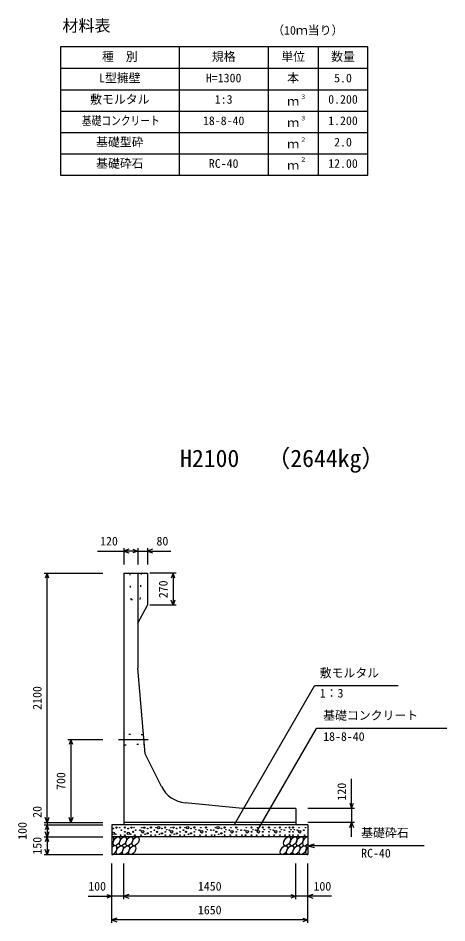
# Model space of a CAD drawing. Units: millimetres, scale not verified. Extents: x -50400 to 50400, y -17820 to 17820.
# Drawn here: x 31198 to 34809, y -326 to 7295 of the extents above; entities that cross this region are included whole.
import ezdxf
from ezdxf.enums import TextEntityAlignment as Align

# ---------------------------------------------------------------- set-up
doc = ezdxf.new("R2010")
doc.units = ezdxf.units.MM
doc.header["$LTSCALE"] = 60
doc.linetypes.add('DOTTED', pattern=[1.75, 0.25, -1.5])
doc.linetypes.add('LONG_DASHED_DOTTED', pattern=[15.25, 12, -1.5, 0.25, -1.5])
for name, color, linetype, lineweight in [('0-0_CENTER', 7, 'LONG_DASHED_DOTTED', 25), ('0-1_DIM', 7, 'Continuous', 25), ('0-3_HATCH', 6, 'Continuous', 25), ('0-4_HYO', 3, 'Continuous', 25), ('0-5_HYO2', 4, 'Continuous', 25), ('0-6_OUTLINE', 1, 'Continuous', 25), ('0-7_OUTLINE2', 4, 'DOTTED', 25), ('0-8_TXT', 7, 'Continuous', 25)]:
    doc.layers.add(name, color=color, linetype=linetype, lineweight=lineweight)
doc.styles.add('ＭＳ ゴシック', font='')
doc.styles.get('ＭＳ ゴシック').set_extended_font_data('MS Gothic')

msp = doc.modelspace()

# ---------------------------------------------------------------- linework, layer by layer
at = {"layer": '0-0_CENTER'}
msp.add_line((32043.68, 1219.23), (32293.54, 1219.23), dxfattribs=at)
at = {"layer": '0-1_DIM'}
for p, q in [((32087, 2831.12), (32087, 2694.23)), ((32207, 2831.12), (32207, 2694.23)), ((32287, 2831.12), (32287, 2694.23)), ((31867.14, 2806.12), (32087, 2806.12)), ((32207, 2806.12), (32087, 2806.12)), ((32207, 2806.12), (32287, 2806.12)), ((32287, 2806.12), (32482.96, 2806.12)), ((31417, 2619.23), (31912, 2619.23)), ((31442, 519.23), (31442, 2619.23)), ((32528.41, 2619.23), (32306.5, 2619.23)), ((32503.41, 2619.23), (32503.41, 2349.23)), ((32528.41, 2349.23), (32306.5, 2349.23)), ((33024.15, 507.91), (33695.42, 1670.58)), ((34397.83, 1670.58), (33695.42, 1670.58)), ((33213.63, 453.51), (33709.9, 1313.07)), ((34809.44, 1313.07), (33709.9, 1313.07)), ((31617, 1219.23), (31912, 1219.23)), ((31642, 1219.23), (31642, 519.23)), ((34007, 639.23), (34007, 886.92)), ((34032, 639.23), (33637, 639.23)), ((34007, 639.23), (34007, 519.23)), ((31417, 519.23), (31912, 519.23)), ((31417, 499.23), (31912, 499.23)), ((31442, 519.23), (31442, 499.23)), ((31442, 499.23), (31442, 399.23)), ((34032, 519.23), (33637, 519.23)), ((34007, 399.23), (34007, 519.23)), ((31417, 399.23), (31912, 399.23)), ((31442, 399.23), (31442, 249.23)), ((33637, 324.23), (33694.96, 339.76)), ((34617.32, 324.23), (33637, 324.23)), ((33637, 324.23), (33694.96, 308.7)), ((31417, 249.23), (31912, 249.23)), ((31987, -325.77), (31987, 174.23)), ((32087, -125.77), (32087, 174.23)), ((33537, -125.77), (33537, 174.23)), ((33537, -125.77), (33537, 174.23)), ((33637, -325.77), (33637, 174.23)), ((31787.46, -100.77), (31987, -100.77)), ((32087, -100.77), (31987, -100.77)), ((33537, -100.77), (32087, -100.77)), ((33637, -100.77), (33537, -100.77)), ((33836.54, -100.77), (33637, -100.77)), ((33637, -300.77), (31987, -300.77))]:
    msp.add_line(p, q, dxfattribs=at)
for points in [[(32129.29, 2821.51), (32087, 2806.12), (32129.29, 2790.73)], [(32164.71, 2821.51), (32207, 2806.12), (32164.71, 2790.73)], [(32329.29, 2821.51), (32287, 2806.12), (32329.29, 2790.73)], [(31457.39, 2576.94), (31442, 2619.23), (31426.61, 2576.94)], [(32518.8, 2576.94), (32503.41, 2619.23), (32488.02, 2576.94)], [(32518.8, 2391.52), (32503.41, 2349.23), (32488.02, 2391.52)], [(31657.39, 1176.94), (31642, 1219.23), (31626.61, 1176.94)], [(33991.61, 681.52), (34007, 639.23), (34022.39, 681.52)], [(31457.39, 561.52), (31442, 519.23), (31426.61, 561.52)], [(31657.39, 561.52), (31642, 519.23), (31626.61, 561.52)], [(31457.39, 456.94), (31442, 499.23), (31426.61, 456.94)], [(33991.61, 476.94), (34007, 519.23), (34022.39, 476.94)], [(31457.39, 441.52), (31442, 399.23), (31426.61, 441.52)], [(31457.39, 356.94), (31442, 399.23), (31426.61, 356.94)], [(31457.39, 291.52), (31442, 249.23), (31426.61, 291.52)], [(31944.71, -85.38), (31987, -100.77), (31944.71, -116.16)], [(32129.29, -85.38), (32087, -100.77), (32129.29, -116.16)], [(33494.71, -85.38), (33537, -100.77), (33494.71, -116.16)], [(33679.29, -85.38), (33637, -100.77), (33679.29, -116.16)], [(32029.29, -285.38), (31987, -300.77), (32029.29, -316.16)], [(33594.71, -285.38), (33637, -300.77), (33594.71, -316.16)]]:
    msp.add_lwpolyline(points, dxfattribs=at)
at = {"layer": '0-3_HATCH'}
for centre, radius in [((31998.9, 469.41), 2.5), ((32026.94, 476.41), 5), ((32054.07, 476.41), 2.5), ((32068.09, 455.4), 2.5), ((32096.97, 477.28), 5), ((32125.01, 469.41), 2.5), ((32153.04, 476.41), 5), ((32174.07, 476.41), 2.5), ((32188.09, 455.4), 2.5), ((32225.91, 455.4), 2.5), ((32239.93, 476.41), 2.5), ((32260.96, 476.41), 5), ((32288.99, 469.41), 2.5), ((32317.03, 477.28), 5), ((32345.91, 455.4), 2.5), ((32359.93, 476.41), 2.5), ((32380.96, 476.41), 10), ((32408.99, 469.41), 2.5), ((32437.03, 477.28), 5), ((32448.37, 459.72), 2.5), ((32471.13, 455.4), 2.5), ((32485.15, 476.41), 2.5), ((32506.18, 476.41), 5), ((32534.22, 469.41), 2.5), ((32562.26, 477.28), 5), ((32591.13, 455.4), 2.5), ((32605.15, 476.41), 2.5), ((32626.18, 476.41), 10), ((32654.22, 469.41), 2.5), ((32682.26, 477.28), 5), ((32693.6, 459.72), 2.5), ((32723.06, 455.4), 2.5), ((32737.08, 476.41), 2.5), ((32780.7, 477.28), 5), ((32792.04, 459.72), 2.5), ((32821.5, 455.4), 2.5), ((32845.83, 455.4), 2.5), ((32859.85, 476.41), 2.5), ((32880.88, 476.41), 10), ((32908.91, 469.41), 2.5), ((32936.95, 477.28), 5), ((32948.29, 459.72), 2.5), ((32977.75, 455.4), 2.5), ((32991.77, 476.41), 2.5), ((33035.39, 477.28), 5), ((33046.73, 459.72), 2.5), ((33076.19, 455.4), 2.5), ((33106.18, 455.4), 2.5), ((33120.2, 476.41), 2.5), ((33163.82, 477.28), 5), ((33175.16, 459.72), 2.5), ((33200.1, 455.4), 2.5), ((33214.12, 476.41), 2.5), ((33258.92, 477.28), 5), ((33270.26, 459.72), 2.5), ((33310.8, 477.28), 5), ((33322.13, 459.72), 2.5), ((33347.08, 455.4), 2.5), ((33361.1, 476.41), 2.5), ((33402.78, 477.28), 5), ((33414.12, 459.72), 2.5), ((33439.07, 455.4), 2.5), ((33453.09, 476.41), 2.5), ((33483.84, 477.28), 5), ((33495.18, 459.72), 2.5), ((33513.54, 477.28), 5), ((33524.88, 459.72), 2.5), ((33549.2, 455.4), 2.5), ((33563.22, 476.41), 2.5), ((33604.47, 455.4), 2.5), ((33618.49, 476.41), 2.5), ((31998.9, 428.26), 10), ((32019.93, 421.26), 2.5), ((32061.08, 413.38), 2.5), ((32096.97, 441.39), 2.5), ((32096.97, 413.38), 2.5), ((32125.01, 428.26), 10), ((32146.03, 421.26), 2.5), ((32167.06, 441.39), 5), ((32181.08, 413.38), 2.5), ((32232.92, 413.38), 2.5), ((32246.94, 441.39), 10), ((32267.97, 421.26), 2.5), ((32288.99, 428.26), 5), ((32317.03, 441.39), 2.5), ((32317.03, 413.38), 2.5), ((32352.92, 413.38), 2.5), ((32366.94, 441.39), 5), ((32387.97, 421.26), 2.5), ((32408.99, 428.26), 5), ((32437.03, 441.39), 2.5), ((32437.03, 413.38), 2.5), ((32478.14, 413.38), 2.5), ((32492.16, 441.39), 10), ((32513.19, 421.26), 2.5), ((32534.22, 428.26), 5), ((32562.26, 441.39), 2.5), ((32562.26, 413.38), 2.5), ((32598.14, 413.38), 2.5), ((32612.16, 441.39), 5), ((32633.19, 421.26), 2.5), ((32654.22, 428.26), 5), ((32682.26, 441.39), 2.5), ((32682.26, 413.38), 2.5), ((32730.07, 413.38), 2.5), ((32744.09, 441.39), 10), ((32780.7, 441.39), 2.5), ((32780.7, 413.38), 2.5), ((32828.51, 413.38), 2.5), ((32852.84, 413.38), 2.5), ((32866.86, 441.39), 5), ((32887.89, 421.26), 2.5), ((32908.91, 428.26), 5), ((32936.95, 441.39), 2.5), ((32936.95, 413.38), 2.5), ((32984.76, 413.38), 2.5), ((32998.78, 441.39), 10), ((33035.39, 441.39), 2.5), ((33035.39, 413.38), 2.5), ((33083.2, 413.38), 2.5), ((33113.19, 413.38), 2.5), ((33127.21, 441.39), 10), ((33163.82, 441.39), 2.5), ((33163.82, 413.38), 2.5), ((33207.11, 413.38), 2.5), ((33221.13, 441.39), 10), ((33258.92, 441.39), 2.5), ((33258.92, 413.38), 2.5), ((33310.8, 441.39), 2.5), ((33310.8, 413.38), 2.5), ((33354.09, 413.38), 2.5), ((33368.11, 441.39), 10), ((33402.78, 441.39), 2.5), ((33402.78, 413.38), 2.5), ((33446.08, 413.38), 2.5), ((33483.84, 441.39), 2.5), ((33483.84, 413.38), 2.5), ((33513.54, 441.39), 2.5), ((33513.54, 413.38), 2.5), ((33556.21, 413.38), 2.5), ((33570.23, 441.39), 10), ((33611.48, 413.38), 2.5)]:
    msp.add_circle(centre, radius, dxfattribs=at)
for centre, start_param, end_param in [((31974.63, 361.71), 4.385593, 6.6745444), ((33623.14, 361.71), 0.3357715, 4.4411806), ((31999.96, 286.72), 3.5111464, 7.548991), ((33648.46, 286.72), 1.2110787, 3.5658734)]:
    msp.add_ellipse(centre, major_axis=(21.81, 35.31), ratio=0.5792, start_param=start_param, end_param=end_param, dxfattribs=at)
for centre in [(32027.84, 361.71), (32081.05, 361.71), (32134.26, 361.71), (32187.47, 361.71), (33463.51, 361.71), (33516.72, 361.71), (33569.93, 361.71), (32053.16, 286.72), (32106.37, 286.72), (32159.58, 286.72), (33435.63, 286.72), (33488.84, 286.72), (33542.04, 286.72), (33595.25, 286.72)]:
    msp.add_ellipse(centre, major_axis=(21.81, 35.31), ratio=0.5792, dxfattribs=at)
at = {"layer": '0-4_HYO'}
for p, q in [((32554.5, 7052.24), (32554.5, 5972.24)), ((33304.5, 7052.24), (33304.5, 5972.24)), ((33724.5, 7052.24), (33724.5, 5972.24)), ((31554.5, 6872.24), (34144.5, 6872.24))]:
    msp.add_line(p, q, dxfattribs=at)
msp.add_lwpolyline([(31554.5, 5972.24), (34144.5, 5972.24), (34144.5, 7052.24), (31554.5, 7052.24)], close=True, dxfattribs=at)
at = {"layer": '0-5_HYO2'}
for p, q in [((31554.5, 6692.24), (34144.5, 6692.24)), ((31554.5, 6512.24), (34144.5, 6512.24)), ((31554.5, 6332.24), (34144.5, 6332.24)), ((31554.5, 6152.24), (34144.5, 6152.24))]:
    msp.add_line(p, q, dxfattribs=at)
at = {"layer": '0-6_OUTLINE'}
for p, q in [((32087, 2619.23), (32287, 2619.23)), ((32087, 2619.23), (32087, 499.23)), ((32207, 2619.23), (32207, 1819.23)), ((32287, 2619.23), (32287, 2349.23)), ((32207, 2199.23), (32287, 2349.23)), ((32267, 1099.23), (32207, 1819.23)), ((32405.14, 822.94), (32267, 1099.23)), ((33087, 639.23), (32604.67, 685.91)), ((33537, 639.23), (33087, 639.23)), ((33537, 639.23), (33537, 499.23)), ((33637, 499.23), (31987, 499.23)), ((31987, 499.23), (31987, 249.23)), ((33537, 519.23), (32087, 519.23)), ((33637, 499.23), (33637, 249.23)), ((33637, 399.23), (31987, 399.23)), ((33637, 249.23), (31987, 249.23))]:
    msp.add_line(p, q, dxfattribs=at)
msp.add_arc((32628.75, 934.74), 250, 206.56505, 264.47246, dxfattribs=at)
at = {"layer": '0-7_OUTLINE2'}
for p, q in [((32137, 2619.23), (32147, 2399.23)), ((32092, 1264.01), (32087.22, 1269.23)), ((32248.84, 1256.96), (32092, 1264.01)), ((32253.46, 1261.75), (32248.84, 1256.96)), ((32087.22, 1169.23), (32092, 1174.45)), ((32092, 1174.45), (32255.13, 1181.51)), ((32260.34, 1176.73), (32255.13, 1181.51))]:
    msp.add_line(p, q, dxfattribs=at)
msp.add_lwpolyline([(32147, 2399.23), (32227, 2399.23), (32237, 2619.23)], dxfattribs=at)

# ---------------------------------------------------------------- texts
at = {"layer": '0-1_DIM', "style": 'ＭＳ ゴシック'}
for s, p in [('120', (31888.36, 2831.12)), ('80', (32363.26, 2831.12)), ('敷モルタル', (33738.27, 1720.58)), ('1：3', (33738.27, 1550.47)), ('基礎コンクリート', (33767.15, 1363.07)), ('18-8-40', (33767.15, 1185.44)), ('基礎砕石', (34087.25, 374.23)), ('RC-40', (34087.25, 202.85)), ('100', (31788.36, -75.77)), ('1450', (32712, -75.77)), ('100', (33685.64, -75.77)), ('1650', (32712, -275.77))]:
    msp.add_text(s, height=73.31, dxfattribs=at).set_placement(p, align=Align.BOTTOM_LEFT)
for s, p in [('270', (32478.41, 2409.23)), ('2100', (31417, 1469.23)), ('700', (31617, 794.23)), ('120', (33982, 704.87)), ('20', (31417, 559.3)), ('100', (31292, 374.23)), ('150', (31417, 249.23))]:
    msp.add_text(s, height=73.31, rotation=90, dxfattribs=at).set_placement(p, align=Align.BOTTOM_LEFT)
at = {"layer": '0-8_TXT', "style": 'ＭＳ ゴシック'}
for s, height, p in [('材料表', 98.97, (31571.17, 7152.24)), ('（10ｍ当り）', 73.31, (33337.83, 7133.9)), ('種\u3000別', 73.31, (31904.5, 6912.24)), ('規格', 73.31, (32829.5, 6912.24)), ('単位', 73.31, (33414.5, 6912.24)), ('数量', 73.31, (33834.5, 6912.24)), ('L型擁壁', 73.31, (31879.5, 6732.24)), ('H=1300', 73.31, (32779.5, 6732.24)), ('本', 73.31, (33464.5, 6732.24)), ('5.0', 73.31, (33859.5, 6732.24)), ('敷モルタル', 73.31, (31804.5, 6552.24)), ('1:3', 73.31, (32854.5, 6552.24)), ('３', 36.66, (33573.74, 6602.85)), ('0.200', 73.31, (33809.5, 6552.24)), ('ｍ', 73.31, (33464.5, 6535.57)), ('18-8-40', 73.31, (32754.5, 6372.24)), ('ｍ', 73.31, (33464.5, 6355.57)), ('３', 36.66, (33573.74, 6422.85)), ('1.200', 73.31, (33809.5, 6372.24)), ('基礎型砕', 73.31, (31854.5, 6192.24)), ('ｍ', 73.31, (33464.5, 6175.57)), ('２', 36.66, (33573.74, 6242.85)), ('2.0', 73.31, (33859.5, 6192.24)), ('基礎砕石', 73.31, (31854.5, 6012.24)), ('RC-40', 73.31, (32804.5, 6012.24)), ('２', 36.66, (33573.74, 6076.18)), ('12.00', 73.31, (33809.5, 6012.24)), ('ｍ', 73.31, (33464.5, 5995.57)), ('H2100', 146.6, (32562, 3470.17)), ('（2644kg）', 146.6, (33290.62, 3470.17))]:
    msp.add_text(s, height=height, dxfattribs=at).set_placement(p, align=Align.BOTTOM_LEFT)
at = {"layer": '0-8_TXT', "style": 'ＭＳ ゴシック', "width": 0.8}
msp.add_text('基礎コンクリート', height=73.31, dxfattribs=at).set_placement((31734.5, 6372.24), align=Align.BOTTOM_LEFT)

doc.saveas('drawing.dxf')
